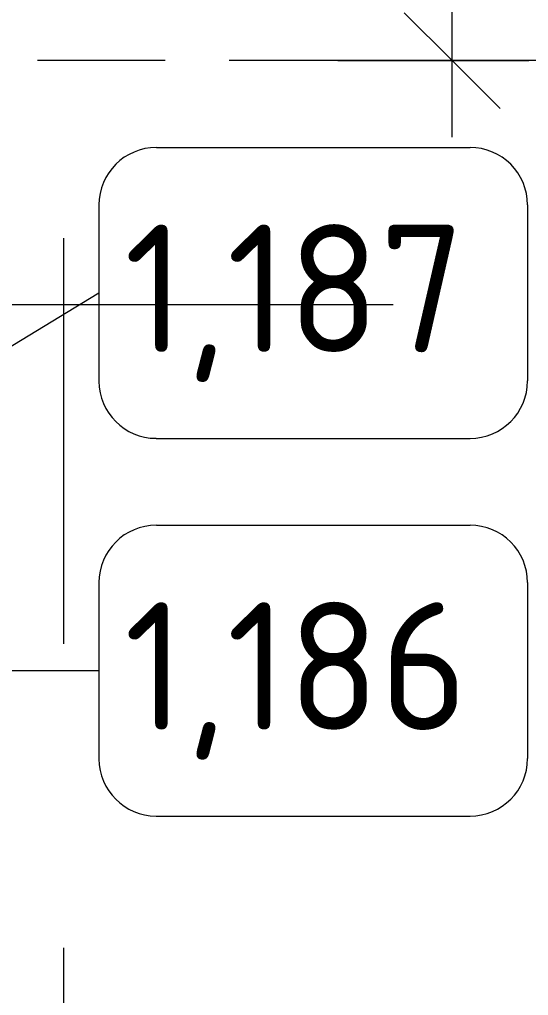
# Model space of a CAD drawing. Header units: millimetres. Extents: x 81566 to 292854, y -8553 to 29000.
# Drawn here: x 107141 to 107938, y 15918 to 17446 of the extents above; entities that cross this region are included whole.
import ezdxf

# ---------------------------------------------------------------- set-up
doc = ezdxf.new("R2010")
doc.units = ezdxf.units.MM
doc.linetypes.add('ADSK_Штрих_ш2 п1', pattern=[300, 200, -100])
doc.linetypes.add('Осевая', pattern=[3175, 635, -476.25, 1587.5, -476.25])
for name, color, linetype, lineweight in [('A-ANNO-DIMS', 7, 'Continuous', 9), ('A-ANNO-DIMS-100', 7, 'Continuous', 9), ('A-DETL-1', 7, 'ADSK_Штрих_ш2 п1', 9), ('I-FURN-IDEN', 7, 'Continuous', 9), ('Оси-2', 7, 'Осевая', 9)]:
    doc.layers.add(name, color=color, linetype=linetype, lineweight=lineweight)
doc.styles.add('GOST Common', font='GOST_Common.ttf', dxfattribs={"height": 200})
doc.styles.add('ISOCPEUR', font='isocpeur.ttf', dxfattribs={"width": 0.9, "height": 250})
doc.dimstyles.new('ISO-2_5_0_9К_БОЛЬШОЙ', dxfattribs={"dimscale": 304.8, "dimtxt": 248.995294, "dimasz": 0.492126, "dimexe": 0.393701, "dimexo": 0.984252, "dimgap": 0, "dimtad": 1, "dimdec": 0, "dimrnd": 10, "dimzin": 0, "dimdsep": 46, "dimtxsty": 'ISOCPEUR', "dimblk1": 'OBLIQUE', "dimblk2": 'OBLIQUE', "dimsah": 1, "dimcen": 0.09, "dimdle": 0.393701, "dimazin": 0, "dimtfac": 1, "dimtdec": 4, "dimtix": 1, "dimtmove": 0, "dimatfit": 3, "dimfxl": 1, "dimtvp": 1, "dimtolj": 1, "dimtzin": 0, "dimarcsym": 2})

# ---------------------------------------------------------------- blocks, each defined once
blk = doc.blocks.new('Марка_Мебель - В прямоуг_Balcon_Марка-25523697-План расстановки мебели и оборудования 2 этажа в осях 23-33')
at = {"layer": 'I-FURN-IDEN'}
for p, q in [((-2.455, 2.278), (2.455, 2.278)), ((-3.355, 1.378), (-3.355, -1.384)), ((3.355, 1.378), (3.355, -1.378)), ((-2.461, -2.278), (2.455, -2.278))]:
    blk.add_line(p, q, dxfattribs=at)
for centre, radius, start, end in [((-2.455, 1.378), 0.9, 90, 180), ((2.455, 1.378), 0.9, 0, 90), ((-2.461, -1.384), 0.893, 180, 270), ((2.455, -1.378), 0.9, 270, 0)]:
    blk.add_arc(centre, radius, start, end, dxfattribs=at)
blk = doc.blocks.new('DIMBLOCK32-План расстановки мебели и оборудования 2 этажа в осях 23-33')
at = {"layer": 'A-ANNO-DIMS-100'}
for p, q in [((107818, 17262), (107818, 20868)), ((107792.9, 20748), (107938, 20748)), ((107818, 20748), (107792.9, 20748)), ((107639, 17382), (107938, 17382)), ((107818, 17382), (107639, 17382))]:
    blk.add_line(p, q, dxfattribs=at)
at = {"layer": 'A-ANNO-DIMS-100', "lineweight": 20}
for p, q in [((107818, 20748), (107743, 20823)), ((107818, 20748), (107893, 20673)), ((107818, 17382), (107743, 17457)), ((107818, 17382), (107893, 17307))]:
    blk.add_line(p, q, dxfattribs=at)
at = {"layer": 'A-ANNO-DIMS-100', "color": 0, "insert": (107491.4, 18749), "char_height": 250, "width": 758.478, "attachment_point": 1, "rotation": 90, "line_spacing_factor": 1.149209, "style": 'ISOCPEUR'}
blk.add_mtext('3370', dxfattribs=at)
blk = doc.blocks.new('_Oblique')
at = {"color": 0, "linetype": 'ByBlock', "lineweight": -2}
blk.add_line((-0.5, -0.5), (0.5, 0.5), dxfattribs=at)

msp = doc.modelspace()

# ---------------------------------------------------------------- linework, layer by layer
at = {"layer": 'A-DETL-1'}
msp.add_line((108569, 17382), (104729, 17382), dxfattribs=at)
at = {"layer": 'I-FURN-IDEN'}
for p, q in [((106291.2, 16426.6), (107265.1, 17018.1)), ((107011.2, 16426.6), (107265.1, 16426.6))]:
    msp.add_line(p, q, dxfattribs=at)
at = {"layer": 'Оси-2'}
for p, q in [((107210, 593.7), (107210, 19528.3)), ((84865.6, 17000), (122760, 17000))]:
    msp.add_line(p, q, dxfattribs=at)

# ---------------------------------------------------------------- block references
at = {"layer": 'I-FURN-IDEN', "xscale": 99.99999999999993, "yscale": 99.99999999999993, "zscale": 99.99999999999993}
for p in [(107600.6, 17018.1), (107600.6, 16426.6)]:
    msp.add_blockref('Марка_Мебель - В прямоуг_Balcon_Марка-25523697-План расстановки мебели и оборудования 2 этажа в осях 23-33', p, dxfattribs=at)

# ---------------------------------------------------------------- texts
at = {"layer": 'I-FURN-IDEN', "char_height": 200, "width": 681.434, "attachment_point": 1, "style": 'GOST Common'}
for s, insert in [('1,187', (107304.6, 17125.2)), ('1,186', (107304.6, 16533.7))]:
    msp.add_mtext(s, dxfattribs=dict(at, insert=insert))

# ---------------------------------------------------------------- dimensions: what is measured, and where the dimension line sits
at = {"layer": 'A-ANNO-DIMS'}
dim = msp.add_linear_dim(base=(107818, 20748), p1=(107939, 17382), p2=(108092.9, 20748), angle=90, dimstyle='ISO-2_5_0_9К_БОЛЬШОЙ', override={"dimpost": '<>', "dimfxl": 3369.516277}, dxfattribs=at)
dim.commit()
dim.dimension.update_dxf_attribs({"geometry": 'DIMBLOCK32-План расстановки мебели и оборудования 2 этажа в осях 23-33', "text_midpoint": (107693, 19065)})

doc.saveas('drawing.dxf')
